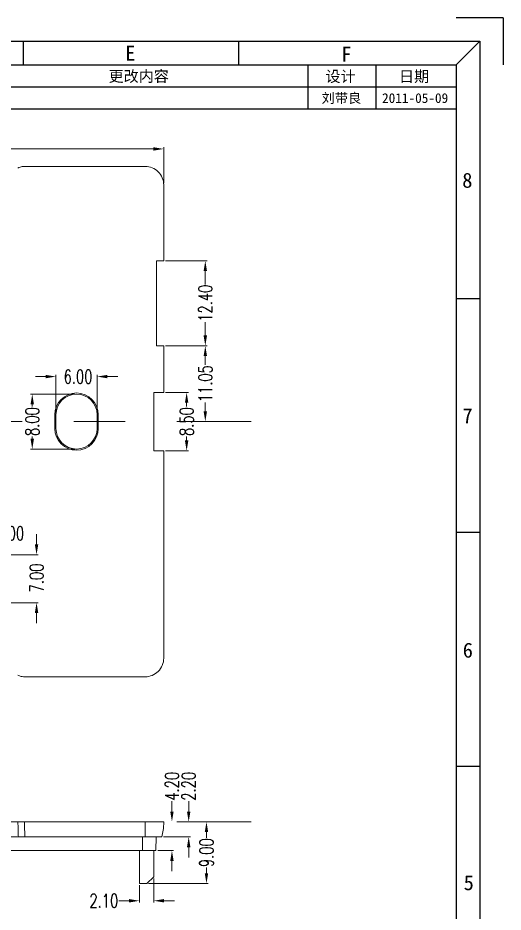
# Model space of a CAD drawing. Header units: millimetres. Extents: x 52832 to 53470, y -6025 to -5739.
# Drawn here: x 52963.8 to 53034.5, y -5869.3 to -5739 of the extents above; entities that cross this region are included whole.
import ezdxf
from ezdxf.enums import TextEntityAlignment as Align

# ---------------------------------------------------------------- set-up
doc = ezdxf.new("R2010")
doc.units = ezdxf.units.MM
doc.linetypes.add('CENTER', pattern=[0.6, 0.375, -0.075, 0.075, -0.075])
doc.layers.get('0').update_dxf_attribs({"linetype": 'CONTINUOUS'})
doc.layers.get('Defpoints').update_dxf_attribs({"linetype": 'CONTINUOUS'})
for name, color, linetype, lineweight in [('dim', 82, 'CONTINUOUS', 9), ('moldbase', 7, 'CONTINUOUS', 20), ('part', 7, 'CONTINUOUS', 20)]:
    doc.layers.add(name, color=color, linetype=linetype, lineweight=lineweight)
doc.layers.add('dtext', color=4, linetype='CONTINUOUS')
doc.styles.get("Standard").update_dxf_attribs({"font": 'romans.shx', "width": 0.7})
doc.styles.add('仿宋', font='SIMFANG.TTF', dxfattribs={"width": 0.7})
doc.styles.add('宋体', font='SimSun.ttf', dxfattribs={"width": 0.7})
doc.dimstyles.new('03', dxfattribs={"dimscale": 0.5, "dimtxt": 4, "dimasz": 3, "dimexe": 0.5, "dimexo": 0.5, "dimgap": 0.09, "dimtad": 0, "dimzin": 0, "dimdsep": 46, "dimtxsty": 'Standard', "dimcen": 0, "dimclrd": 256, "dimclre": 256, "dimclrt": 6, "dimazin": 2, "dimtp": 0.01, "dimtm": 0.01, "dimtfac": 1, "dimtofl": 0, "dimtmove": 0, "dimatfit": 0, "dimfxl": 0, "dimtolj": 1, "dimtzin": 0, "dimlwd": -1, "dimlwe": -1, "dimarcsym": 0})

# ---------------------------------------------------------------- blocks, each defined once
blk = doc.blocks.new('*D906')
at = {"layer": 'Defpoints', "color": 0}
for p in [(52988.72, -5856.15), (52988.72, -5856.15), (52984.78, -5858.35)]:
    blk.add_point(p, dxfattribs=at)
at = {"layer": 'dim'}
for p, q in [((52988.72, -5854.65), (52988.72, -5853.15)), ((52985.03, -5858.35), (52988.97, -5858.35)), ((52988.72, -5859.85), (52988.72, -5861.35))]:
    blk.add_line(p, q, dxfattribs=at)
for points in [[(52988.47, -5854.65), (52988.97, -5854.65), (52988.72, -5856.15)], [(52988.47, -5859.85), (52988.97, -5859.85), (52988.72, -5858.35)]]:
    blk.add_solid(points, dxfattribs=at)
at = {"layer": 'dim', "color": 6, "insert": (52988.72, -5850.97), "char_height": 2, "attachment_point": 5, "rotation": 90}
blk.add_mtext('\\A1;2.20', dxfattribs=at)
blk = doc.blocks.new('*D907')
at = {"layer": 'Defpoints', "color": 0}
for p in [(52986.28, -5856.15), (52986.28, -5856.15), (52983.95, -5860.35)]:
    blk.add_point(p, dxfattribs=at)
at = {"layer": 'dim'}
for p, q in [((52986.28, -5854.65), (52986.28, -5853.15)), ((52984.2, -5860.35), (52986.53, -5860.35)), ((52986.28, -5861.85), (52986.28, -5863.35))]:
    blk.add_line(p, q, dxfattribs=at)
for points in [[(52986.03, -5854.65), (52986.53, -5854.65), (52986.28, -5856.15)], [(52986.03, -5861.85), (52986.53, -5861.85), (52986.28, -5860.35)]]:
    blk.add_solid(points, dxfattribs=at)
at = {"layer": 'dim', "color": 6, "insert": (52986.28, -5850.97), "char_height": 2, "attachment_point": 5, "rotation": 90}
blk.add_mtext('\\A1;4.20', dxfattribs=at)
blk = doc.blocks.new('*D908')
at = {"layer": 'Defpoints', "color": 0}
for p in [(52991.31, -5856.15), (52991.31, -5856.15), (52982.63, -5865.15)]:
    blk.add_point(p, dxfattribs=at)
at = {"layer": 'dim'}
for p, q in [((52991.31, -5857.65), (52991.31, -5858.47)), ((52991.31, -5863.65), (52991.31, -5862.83)), ((52982.88, -5865.15), (52991.56, -5865.15))]:
    blk.add_line(p, q, dxfattribs=at)
for points in [[(52991.06, -5857.65), (52991.56, -5857.65), (52991.31, -5856.15)], [(52991.06, -5863.65), (52991.56, -5863.65), (52991.31, -5865.15)]]:
    blk.add_solid(points, dxfattribs=at)
at = {"layer": 'dim', "color": 6, "insert": (52991.31, -5860.65), "char_height": 2, "attachment_point": 5, "rotation": 90}
blk.add_mtext('\\A1;9.00', dxfattribs=at)
blk = doc.blocks.new('*D909')
at = {"layer": 'Defpoints', "color": 0}
for p in [(52983.63, -5864.15), (52981.53, -5865.15), (52981.53, -5867.66)]:
    blk.add_point(p, dxfattribs=at)
at = {"layer": 'dim'}
for p, q in [((52983.63, -5864.4), (52983.63, -5867.91)), ((52981.53, -5865.4), (52981.53, -5867.91)), ((52980.03, -5867.66), (52978.53, -5867.66)), ((52985.13, -5867.66), (52986.63, -5867.66))]:
    blk.add_line(p, q, dxfattribs=at)
for points in [[(52980.03, -5867.41), (52980.03, -5867.91), (52981.53, -5867.66)], [(52985.13, -5867.41), (52985.13, -5867.91), (52983.63, -5867.66)]]:
    blk.add_solid(points, dxfattribs=at)
at = {"layer": 'dim', "color": 6, "insert": (52976.36, -5867.66), "char_height": 2, "attachment_point": 5}
blk.add_mtext('\\A1;2.10', dxfattribs=at)
blk = doc.blocks.new('*D911')
at = {"layer": 'Defpoints', "color": 0}
for p in [(52953.74, -5851.04), (52956.64, -5854.35), (52875.69, -5856.15), (52956.61, -5856.15), (52985.08, -5856.15)]:
    blk.add_point(p, dxfattribs=at)
at = {"layer": 'dim'}
blk.add_line((52956.64, -5854.1), (52956.71, -5850.04), dxfattribs=at)
for start, end in [(103.7121, 118.8689), (150.1311, 165.2879)]:
    blk.add_arc((52956.61, -5856.15), 5.86, start, end, dxfattribs=at)
for points in [[(52955.19, -5850.21), (52955.24, -5850.71), (52956.71, -5850.29)], [(52951.19, -5854.69), (52950.69, -5854.63), (52950.75, -5856.15)]]:
    blk.add_solid(points, dxfattribs=at)
at = {"layer": 'dim', "color": 6, "insert": (52952.5, -5851.97), "char_height": 2, "attachment_point": 5, "rotation": 44.5}
blk.add_mtext('\\A1;91°', dxfattribs=at)
blk = doc.blocks.new('*D912')
at = {"layer": 'Defpoints', "color": 0}
for p in [(52866.98, -5856.15), (52875.68, -5856.15), (52997.84, -5856.15), (52870.62, -5859.19), (52875.8, -5858.35)]:
    blk.add_point(p, dxfattribs=at)
at = {"layer": 'dim'}
blk.add_line((52875.81, -5858.6), (52876.01, -5862.3), dxfattribs=at)
for start, end in [(194.5892, 211.0021), (241.9979, 258.4108)]:
    blk.add_arc((52875.68, -5856.15), 5.91, start, end, dxfattribs=at)
for points in [[(52869.72, -5857.67), (52870.22, -5857.61), (52869.78, -5856.15)], [(52874.52, -5861.69), (52874.48, -5862.19), (52875.99, -5862.05)]]:
    blk.add_solid(points, dxfattribs=at)
at = {"layer": 'dim', "color": 6, "insert": (52871.62, -5860.43), "char_height": 2, "attachment_point": 5, "rotation": 316.5}
blk.add_mtext('\\A1;93°', dxfattribs=at)
blk = doc.blocks.new('*D913')
at = {"layer": 'Defpoints', "color": 0}
for p in [(52866.98, -5856.15), (52997.84, -5856.15), (52876.78, -5858.35), (52876.82, -5860.35), (52868.88, -5860.75)]:
    blk.add_point(p, dxfattribs=at)
at = {"layer": 'dim'}
blk.add_line((52876.82, -5860.6), (52876.91, -5865.51), dxfattribs=at)
for start, end in [(189.4384, 215.5297), (235.4703, 261.5616)]:
    blk.add_arc((52876.75, -5856.15), 9.12, start, end, dxfattribs=at)
for points in [[(52867.5, -5857.67), (52868, -5857.62), (52867.63, -5856.15)], [(52875.42, -5864.92), (52875.39, -5865.42), (52876.9, -5865.26)]]:
    blk.add_solid(points, dxfattribs=at)
at = {"layer": 'dim', "color": 6, "insert": (52870.36, -5862.65), "char_height": 2, "attachment_point": 5, "rotation": 315.5}
blk.add_mtext('\\A1;91°', dxfattribs=at)
blk = doc.blocks.new('*D926')
at = {"layer": 'Defpoints', "color": 0}
for p in [(52985.08, -5793.56), (52985.08, -5802.06), (52988.42, -5802.06)]:
    blk.add_point(p, dxfattribs=at)
at = {"layer": 'dim'}
for p, q in [((52985.33, -5793.56), (52988.67, -5793.56)), ((52988.42, -5795.06), (52988.42, -5795.63)), ((52988.42, -5800.56), (52988.42, -5799.99)), ((52985.33, -5802.06), (52988.67, -5802.06))]:
    blk.add_line(p, q, dxfattribs=at)
for points in [[(52988.17, -5795.06), (52988.67, -5795.06), (52988.42, -5793.56)], [(52988.17, -5800.56), (52988.67, -5800.56), (52988.42, -5802.06)]]:
    blk.add_solid(points, dxfattribs=at)
at = {"layer": 'dim', "color": 6, "insert": (52988.42, -5797.81), "char_height": 2, "attachment_point": 5, "rotation": 90}
blk.add_mtext('\\A1;8.50', dxfattribs=at)
blk = doc.blocks.new('*D927')
at = {"layer": 'Defpoints', "color": 0}
for p in [(52985.08, -5774.36), (52985.08, -5786.76), (52991.14, -5786.76)]:
    blk.add_point(p, dxfattribs=at)
at = {"layer": 'dim'}
for p, q in [((52985.33, -5774.36), (52991.39, -5774.36)), ((52991.14, -5775.86), (52991.14, -5777.81)), ((52991.14, -5785.26), (52991.14, -5783.3)), ((52985.33, -5786.76), (52991.39, -5786.76))]:
    blk.add_line(p, q, dxfattribs=at)
for points in [[(52990.89, -5775.86), (52991.39, -5775.86), (52991.14, -5774.36)], [(52990.89, -5785.26), (52991.39, -5785.26), (52991.14, -5786.76)]]:
    blk.add_solid(points, dxfattribs=at)
at = {"layer": 'dim', "color": 6, "insert": (52991.14, -5780.56), "char_height": 2, "attachment_point": 5, "rotation": 90}
blk.add_mtext('\\A1;12.40', dxfattribs=at)
blk = doc.blocks.new('*D928')
at = {"layer": 'Defpoints', "color": 0}
for p in [(52930.38, -5758.07), (52930.38, -5758.07), (52985.08, -5763.3)]:
    blk.add_point(p, dxfattribs=at)
at = {"layer": 'dim'}
for p, q in [((52931.88, -5758.07), (52954.89, -5758.07)), ((52983.58, -5758.07), (52960.58, -5758.07)), ((52985.08, -5763.05), (52985.08, -5757.82))]:
    blk.add_line(p, q, dxfattribs=at)
for points in [[(52931.88, -5757.82), (52931.88, -5758.32), (52930.38, -5758.07)], [(52983.58, -5757.82), (52983.58, -5758.32), (52985.08, -5758.07)]]:
    blk.add_solid(points, dxfattribs=at)
at = {"layer": 'dim', "color": 6, "insert": (52957.73, -5758.07), "char_height": 2, "attachment_point": 5}
blk.add_mtext('\\A1;54.70', dxfattribs=at)
blk = doc.blocks.new('*D929')
at = {"layer": 'Defpoints', "color": 0}
for p in [(52985.08, -5786.76), (52991.14, -5797.81), (52991.14, -5797.81)]:
    blk.add_point(p, dxfattribs=at)
at = {"layer": 'dim'}
for p, q in [((52985.33, -5786.76), (52991.39, -5786.76)), ((52991.14, -5788.26), (52991.14, -5789.54)), ((52991.14, -5796.31), (52991.14, -5795.03))]:
    blk.add_line(p, q, dxfattribs=at)
for points in [[(52990.89, -5788.26), (52991.39, -5788.26), (52991.14, -5786.76)], [(52990.89, -5796.31), (52991.39, -5796.31), (52991.14, -5797.81)]]:
    blk.add_solid(points, dxfattribs=at)
at = {"layer": 'dim', "color": 6, "insert": (52991.14, -5792.28), "char_height": 2, "attachment_point": 5, "rotation": 90}
blk.add_mtext('\\A1;11.05', dxfattribs=at)
blk = doc.blocks.new('*D932')
at = {"layer": 'Defpoints', "color": 0}
for p in [(52972.38, -5793.81), (52965.93, -5801.81), (52972.38, -5801.81)]:
    blk.add_point(p, dxfattribs=at)
at = {"layer": 'dim'}
for p, q in [((52972.13, -5793.81), (52965.68, -5793.81)), ((52965.93, -5795.31), (52965.93, -5795.63)), ((52965.93, -5800.31), (52965.93, -5799.99)), ((52972.13, -5801.81), (52965.68, -5801.81))]:
    blk.add_line(p, q, dxfattribs=at)
for points in [[(52965.68, -5795.31), (52966.18, -5795.31), (52965.93, -5793.81)], [(52965.68, -5800.31), (52966.18, -5800.31), (52965.93, -5801.81)]]:
    blk.add_solid(points, dxfattribs=at)
at = {"layer": 'dim', "color": 6, "insert": (52965.93, -5797.81), "char_height": 2, "attachment_point": 5, "rotation": 90}
blk.add_mtext('\\A1;8.00', dxfattribs=at)
blk = doc.blocks.new('*D933')
at = {"layer": 'Defpoints', "color": 0}
for p in [(52975.38, -5791.25), (52969.38, -5796.81), (52975.38, -5796.81)]:
    blk.add_point(p, dxfattribs=at)
at = {"layer": 'dim'}
for p, q in [((52967.88, -5791.25), (52966.38, -5791.25)), ((52969.38, -5796.56), (52969.38, -5791)), ((52975.38, -5796.56), (52975.38, -5791)), ((52976.88, -5791.25), (52978.38, -5791.25))]:
    blk.add_line(p, q, dxfattribs=at)
for points in [[(52967.88, -5791), (52967.88, -5791.5), (52969.38, -5791.25)], [(52976.88, -5791), (52976.88, -5791.5), (52975.38, -5791.25)]]:
    blk.add_solid(points, dxfattribs=at)
at = {"layer": 'dim', "color": 6, "insert": (52972.6, -5791.25), "char_height": 2, "attachment_point": 5}
blk.add_mtext('\\A1;6.00', dxfattribs=at)
blk = doc.blocks.new('*D949')
at = {"layer": 'Defpoints', "color": 0}
for p in [(52957.58, -5814.11), (52956.58, -5817.24), (52957.58, -5817.21)]:
    blk.add_point(p, dxfattribs=at)
at = {"layer": 'dim'}
for p, q in [((52955.08, -5814.11), (52953.58, -5814.11)), ((52956.58, -5816.99), (52956.58, -5813.86)), ((52957.58, -5816.96), (52957.58, -5813.86)), ((52959.08, -5814.11), (52960.58, -5814.11))]:
    blk.add_line(p, q, dxfattribs=at)
for points in [[(52955.08, -5813.86), (52955.08, -5814.36), (52956.58, -5814.11)], [(52959.08, -5813.86), (52959.08, -5814.36), (52957.58, -5814.11)]]:
    blk.add_solid(points, dxfattribs=at)
at = {"layer": 'dim', "color": 6, "insert": (52962.66, -5814.11), "char_height": 2, "attachment_point": 5}
blk.add_mtext('\\A1;1.00', dxfattribs=at)
blk = doc.blocks.new('*D950')
at = {"layer": 'Defpoints', "color": 0}
for p in [(52957.58, -5817.21), (52966.56, -5817.21), (52957.58, -5824.21)]:
    blk.add_point(p, dxfattribs=at)
at = {"layer": 'dim'}
for p, q in [((52966.56, -5815.71), (52966.56, -5814.21)), ((52957.83, -5817.21), (52966.81, -5817.21)), ((52957.83, -5824.21), (52966.81, -5824.21)), ((52966.56, -5825.71), (52966.56, -5827.21))]:
    blk.add_line(p, q, dxfattribs=at)
for points in [[(52966.31, -5815.71), (52966.81, -5815.71), (52966.56, -5817.21)], [(52966.31, -5825.71), (52966.81, -5825.71), (52966.56, -5824.21)]]:
    blk.add_solid(points, dxfattribs=at)
at = {"layer": 'dim', "color": 6, "insert": (52966.56, -5820.6), "char_height": 2, "attachment_point": 5, "rotation": 90}
blk.add_mtext('\\A1;7.00', dxfattribs=at)
blk = doc.blocks.new('sa3l')
at = {"color": 8}
for q in [(334.76, 489.89), (346.42, 478.22)]:
    blk.add_line((346.42, 489.89), q, dxfattribs=at)
for p, q in [((226.86, 484.06), (226.86, 478.22)), ((280.52, 484.06), (280.52, 478.22)), ((340.59, 419.9), (334.76, 419.9)), ((340.59, 361.58), (334.76, 361.58)), ((340.59, 303.26), (334.76, 303.26))]:
    blk.add_line(p, q)
for points in [[(5.83, 5.83), (5.83, 484.06), (340.59, 484.06), (340.59, 5.83)], [(11.66, 11.66), (11.66, 478.22), (334.76, 478.22), (334.76, 11.66)]]:
    blk.add_lwpolyline(points, close=True)
at = {"layer": 'moldbase'}
blk.add_line((334.76, 478.22), (340.59, 484.06), dxfattribs=at)
at = {"style": '宋体'}
for s, p in [('E', (253.57, 481.07)), ('F', (307.38, 480.81)), ('8', (337.51, 449.38)), ('7', (337.57, 390.71)), ('6', (337.64, 332.26)), ('5', (337.87, 274.3))]:
    blk.add_text(s, height=3.73, dxfattribs=at).set_placement(p, align=Align.MIDDLE)

msp = doc.modelspace()

# ---------------------------------------------------------------- linework, layer by layer
at = {"layer": 'dtext', "color": 7}
for p, q in [((53006.06, -5745.784), (53006.06, -5752.217)), ((53016.002, -5745.784), (53016.002, -5752.217)), ((52952.256, -5749), (53027.699, -5749)), ((52952.256, -5752.217), (53027.699, -5752.217))]:
    msp.add_line(p, q, dxfattribs=at)
at = {"layer": 'part'}
for p, q in [((52964.807, -5760.609), (52982.39, -5760.609)), ((52985.084, -5763.304), (52985.084, -5774.359)), ((52985.084, -5774.359), (52984.023, -5774.359)), ((52984.023, -5774.359), (52984.023, -5786.759)), ((52984.023, -5786.759), (52985.084, -5786.759)), ((52985.084, -5786.759), (52985.084, -5793.559)), ((52983.634, -5793.559), (52985.084, -5793.559)), ((52983.634, -5802.059), (52983.634, -5793.559)), ((52969.384, -5796.809), (52969.217, -5796.809)), ((52969.217, -5796.809), (52969.217, -5798.809)), ((52969.384, -5798.809), (52969.384, -5796.809)), ((52975.384, -5796.809), (52975.552, -5796.809)), ((52975.384, -5796.809), (52975.384, -5798.809)), ((52975.552, -5798.809), (52975.552, -5796.809)), ((52969.384, -5798.809), (52969.217, -5798.809)), ((52975.384, -5798.809), (52975.552, -5798.809)), ((52985.084, -5802.059), (52983.634, -5802.059)), ((52985.084, -5802.059), (52985.084, -5832.315)), ((52982.39, -5835.009), (52964.807, -5835.009)), ((52985.084, -5856.15), (52875.685, -5856.15)), ((52982.39, -5856.15), (52982.39, -5858.35)), ((52985.033, -5857.106), (52985.083, -5856.15)), ((52985.033, -5857.106), (52984.784, -5858.35)), ((52984.784, -5858.35), (52875.8, -5858.35)), ((52981.984, -5860.35), (52981.984, -5858.35)), ((52983.949, -5860.35), (52983.984, -5858.35)), ((52983.949, -5860.35), (52876.819, -5860.35)), ((52981.534, -5865.15), (52981.534, -5860.35)), ((52983.634, -5864.15), (52983.634, -5860.35)), ((52983.634, -5864.15), (52982.634, -5865.15)), ((52981.534, -5865.15), (52982.634, -5865.15))]:
    msp.add_line(p, q, dxfattribs=at)
at = {"layer": 'part', "color": 1, "linetype": 'CENTER', "ltscale": 100}
for p, q in [((52866.98, -5797.809), (52997.841, -5797.809)), ((52866.98, -5856.15), (52997.841, -5856.15))]:
    msp.add_line(p, q, dxfattribs=at)
at = {"layer": 'part'}
for centre, radius, start, end in [((52982.392, -5763.301), 2.691, 359.95188, 90.04812), ((52972.384, -5796.809), 3.168, 0, 180), ((52972.384, -5796.809), 3, 0, 180), ((52972.384, -5798.809), 3.168, 180, 0), ((52972.384, -5798.809), 3, 180, 0), ((52982.392, -5832.317), 2.691, 269.95188, 0.04812)]:
    msp.add_arc(centre, radius, start, end, dxfattribs=at)
for points in [[(52964.807, -5760.609), (52964.474, -5760.637), (52964.148, -5760.721), (52963.84, -5760.859)], [(52963.84, -5834.759), (52964.148, -5834.897), (52964.474, -5834.981), (52964.807, -5835.009)], [(52963.907, -5858.35), (52963.885, -5857.618), (52963.862, -5856.885), (52963.84, -5856.15)], [(52964.807, -5856.15), (52964.815, -5856.702), (52964.823, -5857.252), (52964.831, -5857.802), (52964.839, -5858.35)], [(52985.035, -5857.099), (52985.033, -5857.106)]]:
    msp.add_spline(points, degree=3, dxfattribs=at)

# ---------------------------------------------------------------- block references
at = {"xscale": 0.5848199999961071, "yscale": 0.5848200000002544, "zscale": 0.58482}
msp.add_blockref('sa3l', (52831.926, -6025.459), dxfattribs=at)

# ---------------------------------------------------------------- texts
at = {"layer": 'dtext', "style": '仿宋'}
for s, p in [('更改内容', (52977.048, -5748.272)), ('设计', (53008.644, -5748.299)), ('日期', (53019.354, -5748.299))]:
    msp.add_text(s, height=1.6089, dxfattribs=at).set_placement(p)
at = {"layer": 'dtext', "color": 3, "style": '宋体'}
for s, p in [('刘带良', (53008.073, -5751.361)), ('2011-05-09', (53016.888, -5751.361))]:
    msp.add_text(s, height=1.4158, dxfattribs=at).set_placement(p)

# ---------------------------------------------------------------- dimensions: what is measured, and where the dimension line sits
at = {"layer": 'dim'}
for base, p1, p2, picture, middle in [((52930.384, -5758.065), (52985.084, -5763.304), (52930.384, -5758.065), '*D928', (52957.734, -5758.065)), ((52957.584, -5814.113), (52956.584, -5817.244), (52957.584, -5817.209), '*D949', (52962.663, -5814.113)), ((52981.534, -5867.659), (52983.634, -5864.15), (52981.534, -5865.15), '*D909', (52976.356, -5867.659))]:
    dim = msp.add_linear_dim(base=base, p1=p1, p2=p2, dimstyle='03', dxfattribs=at)
    dim.commit()
    dim.dimension.update_dxf_attribs({"geometry": picture, "text_midpoint": middle})
for base, p1, p2, picture, middle in [((52991.141, -5786.759), (52985.084, -5774.359), (52985.084, -5786.759), '*D927', (52991.141, -5780.559)), ((52991.141, -5797.809), (52985.084, -5786.759), (52991.141, -5797.809), '*D929', (52991.141, -5792.284)), ((52988.416, -5802.059), (52985.084, -5793.559), (52985.084, -5802.059), '*D926', (52988.416, -5797.809)), ((52986.278, -5856.15), (52983.949, -5860.35), (52986.278, -5856.15), '*D907', (52986.278, -5850.972)), ((52988.723, -5856.15), (52984.784, -5858.35), (52988.723, -5856.15), '*D906', (52988.723, -5850.972)), ((52991.314, -5856.15), (52982.634, -5865.15), (52991.314, -5856.15), '*D908', (52991.314, -5860.65))]:
    dim = msp.add_linear_dim(base=base, p1=p1, p2=p2, angle=90, dimstyle='03', dxfattribs=at)
    dim.commit()
    dim.dimension.update_dxf_attribs({"geometry": picture, "text_midpoint": middle})
dim = msp.add_linear_dim(base=(52975.384, -5791.25), p1=(52969.384, -5796.809), p2=(52975.384, -5796.809), dimstyle='03', dxfattribs=at)
dim.commit()
dim.dimension.update_dxf_attribs({"geometry": '*D933', "text_midpoint": (52972.6, -5791.25), "dimtype": 160})
for base, p1, p2, picture, middle in [((52965.928, -5801.809), (52972.384, -5793.809), (52972.384, -5801.809), '*D932', (52965.928, -5797.809)), ((52966.564, -5817.209), (52957.584, -5824.209), (52957.584, -5817.209), '*D950', (52966.564, -5820.604))]:
    dim = msp.add_linear_dim(base=base, p1=p1, p2=p2, angle=90, dimstyle='03', dxfattribs=at)
    dim.commit()
    dim.dimension.update_dxf_attribs({"geometry": picture, "text_midpoint": middle, "dimtype": 160})
for base, line1, line2, picture, middle in [((52953.7356, -5851.0434), ((52985.0843, -5856.1502), (52875.6854, -5856.1502)), ((52956.6367, -5854.3502), (52956.6052, -5856.1497)), '*D911', (52952.4995, -5851.9721)), ((52870.6211, -5859.1924), ((52866.9803, -5856.1502), (52997.8415, -5856.1502)), ((52875.6843, -5856.1502), (52875.7996, -5858.3502)), '*D912', (52871.6183, -5860.4348)), ((52868.878, -5860.754), ((52866.98, -5856.15), (52997.841, -5856.15)), ((52876.819, -5860.35), (52876.784, -5858.35)), '*D913', (52870.356, -5862.652))]:
    dim = msp.add_angular_dim_2l(base=base, line1=line1, line2=line2, dimstyle='03', dxfattribs=at)
    dim.commit()
    dim.dimension.update_dxf_attribs({"geometry": picture, "text_midpoint": middle})

doc.saveas('drawing.dxf')
